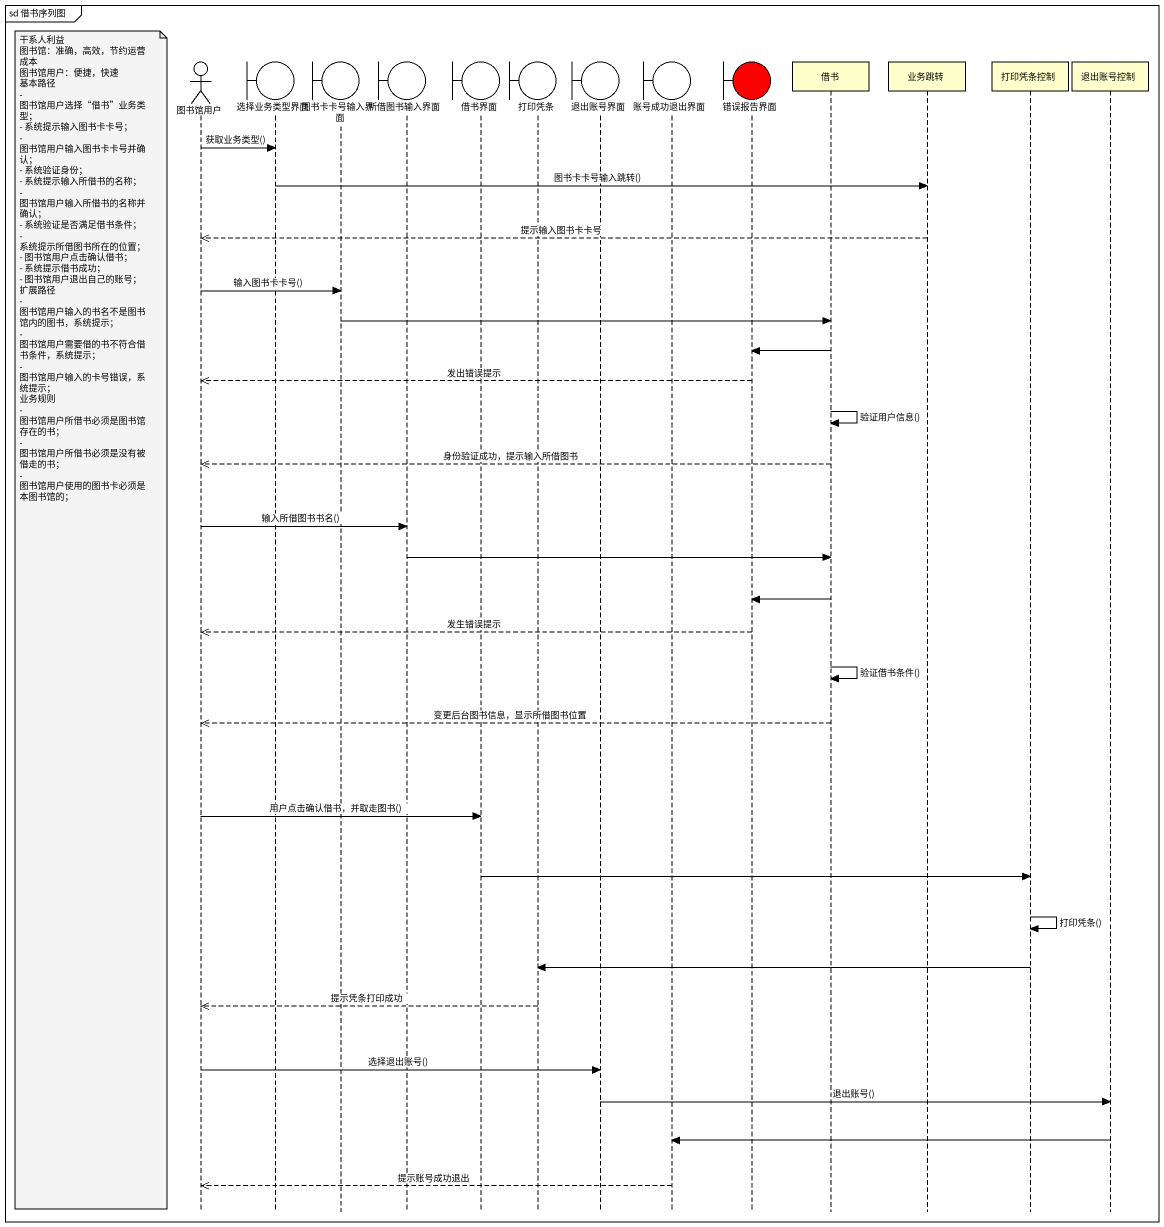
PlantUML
@startuml
mainframe sd 借书序列图
hide footbox
actor 图书馆用户
boundary 选择业务类型界面
boundary 图书卡卡号输入界面
boundary 所借图书输入界面
boundary 借书界面
boundary 打印凭条
boundary 退出账号界面
boundary 账号成功退出界面
boundary 错误报告界面 #FF0000
participant 借书
participant 业务跳转
participant 打印凭条控制
participant 退出账号控制

图书馆用户 -> 选择业务类型界面 : 获取业务类型()
选择业务类型界面 -> 业务跳转 : 图书卡卡号输入跳转()
业务跳转 -->> 图书馆用户 : 提示输入图书卡卡号
图书馆用户 -> 图书卡卡号输入界面 : 输入图书卡卡号()
图书卡卡号输入界面 -> 借书
借书 -> 错误报告界面
错误报告界面 -->> 图书馆用户 : 发出错误提示
借书 -> 借书 : 验证用户信息()
借书 -->> 图书馆用户 : 身份验证成功，提示输入所借图书
图书馆用户 -> 所借图书输入界面 : 输入所借图书书名()
所借图书输入界面 -> 借书
借书 -> 错误报告界面
note left of 图书馆用户
  干系人利益
  图书馆：准确，高效，节约运营成本
  图书馆用户：便捷，快速
  基本路径
  - 图书馆用户选择“借书”业务类型；
  - 系统提示输入图书卡卡号；
  - 图书馆用户输入图书卡卡号并确认；
  - 系统验证身份；
  - 系统提示输入所借书的名称；
  - 图书馆用户输入所借书的名称并确认；
  - 系统验证是否满足借书条件；
  - 系统提示所借图书所在的位置；
  - 图书馆用户点击确认借书；
  - 系统提示借书成功；
  - 图书馆用户退出自己的账号；
  扩展路径
  - 图书馆用户输入的书名不是图书馆内的图书，系统提示；
  - 图书馆用户需要借的书不符合借书条件，系统提示；
  - 图书馆用户输入的卡号错误，系统提示；
  业务规则
  - 图书馆用户所借书必须是图书馆存在的书；
  - 图书馆用户所借书必须是没有被借走的书；
  - 图书馆用户使用的图书卡必须是本图书馆的；
end note
错误报告界面 -->> 图书馆用户 : 发生错误提示
借书 -> 借书 : 验证借书条件()
借书 -->> 图书馆用户 : 变更后台图书信息，显示所借图书位置
图书馆用户 -> 借书界面 : 用户点击确认借书，并取走图书()
借书界面 -> 打印凭条控制
打印凭条控制 -> 打印凭条控制 : 打印凭条()
打印凭条控制 -> 打印凭条
打印凭条 -->> 图书馆用户 : 提示凭条打印成功
图书馆用户 -> 退出账号界面 : 选择退出账号()
退出账号界面 -> 退出账号控制 : 退出账号()
退出账号控制 -> 账号成功退出界面
账号成功退出界面 -->> 图书馆用户 : 提示账号成功退出
@enduml
